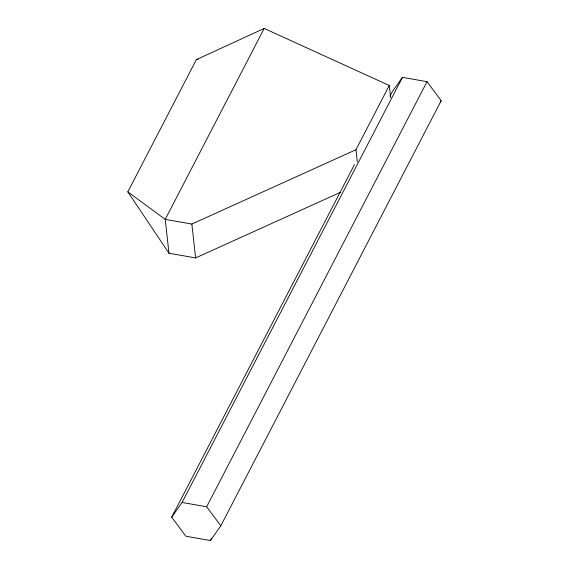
<?xml version="1.0" encoding="UTF-8"?>
<svg xmlns="http://www.w3.org/2000/svg" width="569" height="569" viewBox="0 0 569 569"><rect width="100%" height="100%" fill="white"/><g stroke="black" fill="none" stroke-linecap="round" stroke-linejoin="round"><path stroke-width="0.85" d="M340.319 192.386L195.622 257.921L168.972 253.241L127.833 191.845L196.369 59.631L264.18 28.45L389.267 85.478L390.611 97.64M264.18 28.45L165.216 219.371L168.972 253.241M357.311 161.888L355.966 149.725L389.267 85.478M390.007 96.026L392.055 92.086L402.461 77.356L427.013 81.673L441.167 100.713L220.808 525.827L210.402 540.55L185.85 536.233L171.696 517.193L354.444 164.64M171.696 517.193L182.101 502.463L402.461 77.356M220.808 525.827L206.661 506.78L427.013 81.673M210.402 540.55L211.632 538.182M440.178 102.114L441.167 100.713M127.833 191.845L165.216 219.371L191.867 224.051L355.966 149.725M196.369 59.631L198.09 59.276M182.101 502.463L206.661 506.78M191.867 224.051L195.622 257.921"/></g></svg>
